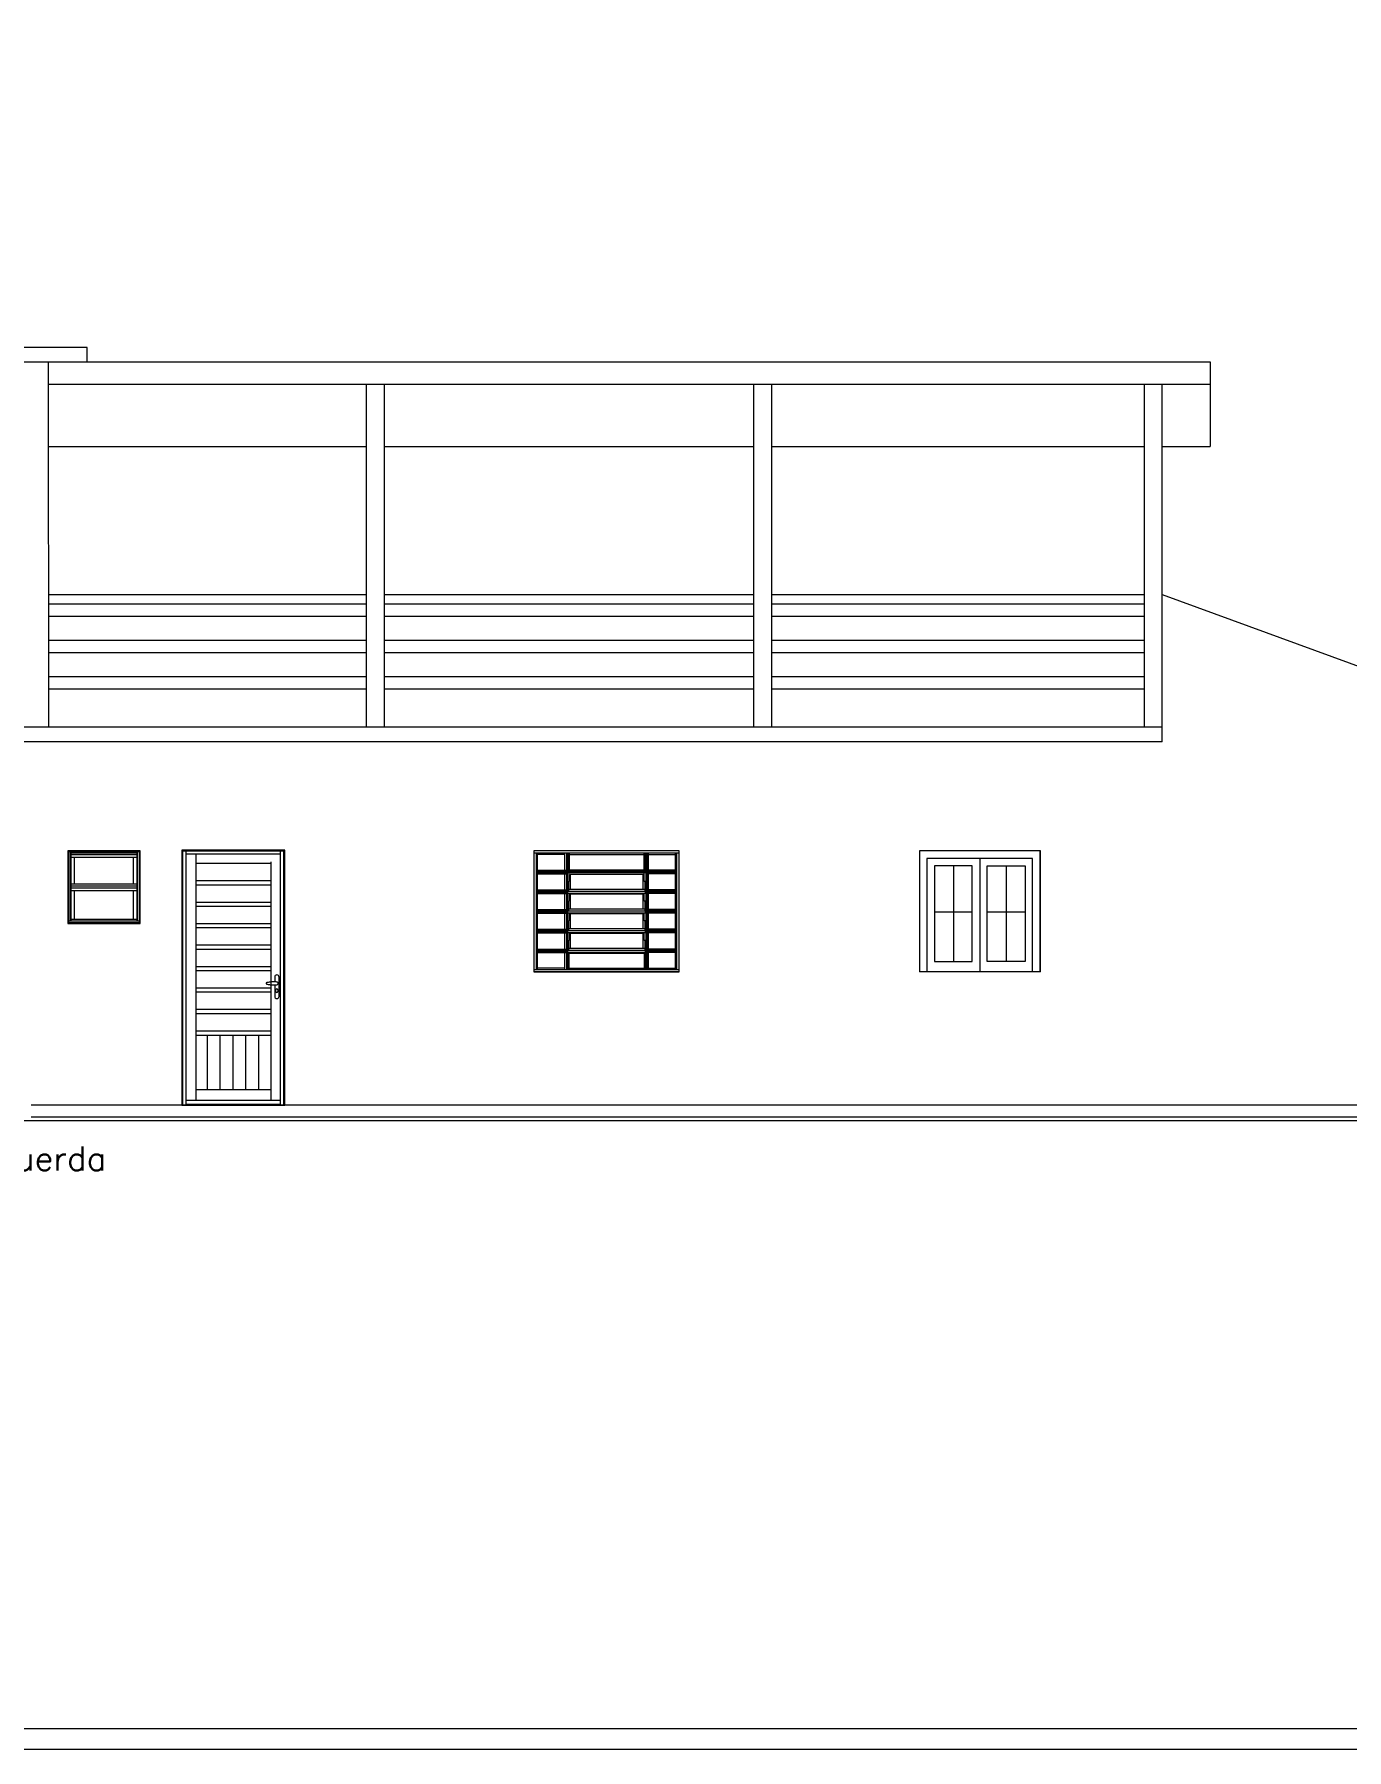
# Model space of a CAD drawing. Header units: metres. Extents: x 1628 to 1845, y 824 to 931.
# Drawn here: x 1643.03 to 1653.87, y 825.04 to 839.21 of the extents above; entities that cross this region are included whole.
import ezdxf

# ---------------------------------------------------------------- set-up
doc = ezdxf.new("R2010")
doc.units = ezdxf.units.M
doc.header["$LTSCALE"] = 0.15
doc.layers.get('0').update_dxf_attribs({"lineweight": 0, "plot": 0})
for name, color, linetype, lineweight in [('Alvenaria', 170, 'Continuous', 0), ('Alvenaria ext', 5, 'Continuous', 5), ('Caixilho', 120, 'Continuous', 0), ('Texto', 7, 'Continuous', 0)]:
    doc.layers.add(name, color=color, linetype=linetype, lineweight=lineweight)
doc.styles.add('lunardi 02', font='romans.shx', dxfattribs={"height": 0.2})

# ---------------------------------------------------------------- blocks, each defined once
blk = doc.blocks.new('JB100120')
for p, q in [((285, 748), (285, 665)), ((915, 748), (915, 665)), ((285, 585), (285, 502)), ((915, 585), (915, 502)), ((285, 422), (285, 339)), ((915, 422), (915, 339)), ((285, 259), (285, 176)), ((915, 259), (915, 176))]:
    blk.add_line(p, q)
for points in [[(0, 0), (1200, 0), (1200, 1000), (0, 1000)], [(278, 651), (922, 651), (922, 665), (278, 665)], [(278, 488), (922, 488), (922, 502), (278, 502)], [(278, 325), (922, 325), (922, 339), (278, 339)], [(278, 162), (922, 162), (922, 176), (278, 176)]]:
    blk.add_lwpolyline(points, close=True)
for points in [[(1200, 980), (0, 980)], [(20, 20), (20, 980)], [(30, 841), (30, 980)], [(255, 970), (30, 970)], [(255, 841), (255, 980)], [(269, 980), (269, 20)], [(275, 980), (275, 20)], [(281, 980), (281, 834), (919, 834), (919, 980)], [(291, 980), (291, 844), (909, 844), (909, 980)], [(291, 970), (909, 970)], [(925, 980), (925, 20)], [(931, 980), (931, 20)], [(945, 841), (945, 980)], [(945, 970), (1170, 970)], [(1170, 841), (1170, 980)], [(1180, 20), (1180, 980)], [(20, 841), (269, 841)], [(20, 831), (269, 831)], [(20, 821), (269, 821)], [(20, 811), (269, 811)], [(30, 678), (30, 811)], [(255, 678), (255, 811)], [(925, 828), (275, 828)], [(925, 818), (275, 818)], [(275, 748), (290, 748), (290, 818)], [(278, 748), (278, 665)], [(902, 682), (902, 805), (298, 805), (298, 682)], [(925, 748), (910, 748), (910, 818)], [(922, 748), (922, 665)], [(1180, 841), (931, 841)], [(1180, 831), (931, 831)], [(1180, 821), (931, 821)], [(1180, 811), (931, 811)], [(945, 678), (945, 811)], [(1170, 678), (1170, 811)], [(20, 678), (269, 678)], [(20, 668), (269, 668)], [(20, 658), (269, 658)], [(20, 648), (269, 648)], [(30, 515), (30, 648)], [(255, 515), (255, 648)], [(278, 663), (275, 663)], [(275, 585), (290, 585), (290, 651)], [(278, 585), (278, 502)], [(915, 682), (285, 682)], [(902, 519), (902, 642), (298, 642), (298, 519)], [(925, 585), (910, 585), (910, 651)], [(922, 663), (925, 663)], [(922, 585), (922, 502)], [(1180, 678), (931, 678)], [(1180, 668), (931, 668)], [(1180, 658), (931, 658)], [(1180, 648), (931, 648)], [(945, 515), (945, 648)], [(1170, 515), (1170, 648)], [(20, 515), (269, 515)], [(20, 505), (269, 505)], [(20, 495), (269, 495)], [(20, 485), (269, 485)], [(30, 352), (30, 485)], [(255, 352), (255, 485)], [(278, 500), (275, 500)], [(275, 422), (290, 422), (290, 488)], [(915, 519), (285, 519)], [(902, 356), (902, 479), (298, 479), (298, 356)], [(925, 422), (910, 422), (910, 488)], [(922, 500), (925, 500)], [(1180, 515), (931, 515)], [(1180, 505), (931, 505)], [(1180, 495), (931, 495)], [(1180, 485), (931, 485)], [(945, 352), (945, 485)], [(1170, 352), (1170, 485)], [(20, 352), (269, 352)], [(20, 342), (269, 342)], [(20, 332), (269, 332)], [(20, 322), (269, 322)], [(30, 189), (30, 322)], [(255, 189), (255, 322)], [(278, 337), (275, 337)], [(275, 259), (290, 259), (290, 325)], [(278, 422), (278, 339)], [(915, 356), (285, 356)], [(902, 193), (902, 316), (298, 316), (298, 193)], [(925, 259), (910, 259), (910, 325)], [(922, 422), (922, 339)], [(922, 337), (925, 337)], [(1180, 352), (931, 352)], [(1180, 342), (931, 342)], [(1180, 332), (931, 332)], [(1180, 322), (931, 322)], [(945, 189), (945, 322)], [(1170, 189), (1170, 322)], [(20, 189), (269, 189)], [(20, 179), (269, 179)], [(20, 169), (269, 169)], [(20, 159), (269, 159)], [(30, 20), (30, 159)], [(255, 20), (255, 159)], [(278, 172), (275, 172)], [(278, 259), (278, 176)], [(281, 20), (281, 162)], [(915, 193), (285, 193)], [(291, 20), (291, 156), (909, 156), (909, 20)], [(919, 162), (919, 20)], [(922, 259), (922, 176)], [(925, 172), (922, 172)], [(1180, 189), (931, 189)], [(1180, 179), (931, 179)], [(1180, 169), (931, 169)], [(1180, 159), (931, 159)], [(945, 20), (945, 159)], [(1170, 20), (1170, 159)], [(0, 20), (1200, 20)], [(255, 30), (30, 30)], [(291, 30), (909, 30)], [(945, 30), (1170, 30)]]:
    blk.add_lwpolyline(points)

msp = doc.modelspace()

# ---------------------------------------------------------------- linework, layer by layer
at = {"layer": 'Alvenaria'}
msp.add_line((1652.74, 836.317), (1643.143, 836.317), dxfattribs=at)
at = {"layer": 'Alvenaria', "ltscale": 10}
msp.add_line((1655.783, 830.266), (1643.002, 830.266), dxfattribs=at)
at = {"layer": 'Alvenaria'}
msp.add_lwpolyline([(1640.674, 836.503), (1643.464, 836.503), (1643.464, 836.623), (1640.674, 836.623)], close=True, dxfattribs=at)
msp.add_lwpolyline([(1643.143, 836.503), (1643.145, 833.485)], dxfattribs=at)
at = {"layer": 'Alvenaria ext'}
for p, q in [((1643.143, 836.504), (1652.74, 836.503)), ((1652.74, 836.503), (1652.74, 835.803)), ((1652.345, 833.365), (1652.345, 836.317)), ((1643.143, 835.803), (1645.77, 835.803)), ((1645.92, 835.803), (1648.969, 835.803)), ((1649.119, 835.803), (1652.195, 835.803)), ((1652.345, 835.803), (1652.74, 835.803)), ((1643.143, 834.581), (1645.77, 834.581)), ((1645.92, 834.581), (1648.969, 834.581)), ((1649.119, 834.581), (1652.195, 834.581)), ((1652.338, 834.581), (1652.345, 834.581)), ((1652.345, 834.581), (1656.082, 833.216)), ((1645.77, 834.501), (1643.143, 834.501)), ((1648.969, 834.501), (1645.92, 834.501)), ((1652.195, 834.501), (1649.119, 834.501)), ((1645.77, 834.401), (1643.143, 834.401)), ((1648.969, 834.401), (1645.92, 834.401)), ((1652.195, 834.401), (1649.119, 834.401)), ((1645.77, 834.201), (1643.143, 834.201)), ((1648.969, 834.201), (1645.92, 834.201)), ((1652.195, 834.201), (1649.119, 834.201)), ((1645.77, 834.101), (1643.143, 834.101)), ((1648.969, 834.101), (1645.92, 834.101)), ((1652.195, 834.101), (1649.119, 834.101)), ((1645.77, 833.901), (1643.143, 833.901)), ((1648.969, 833.901), (1645.92, 833.901)), ((1652.195, 833.901), (1649.119, 833.901)), ((1645.77, 833.801), (1643.143, 833.801)), ((1648.969, 833.801), (1645.92, 833.801)), ((1652.195, 833.801), (1649.119, 833.801)), ((1652.345, 833.485), (1640.995, 833.485)), ((1652.345, 833.365), (1640.995, 833.365)), ((1648.355, 832.465), (1647.155, 832.465)), ((1648.355, 831.465), (1647.155, 831.465)), ((1655.78, 830.365), (1643.002, 830.365)), ((1659.874, 830.235), (1639.845, 830.235))]:
    msp.add_line(p, q, dxfattribs=at)
for points in [[(1645.77, 836.317), (1645.77, 833.485)], [(1645.92, 833.485), (1645.92, 836.317)], [(1648.969, 836.317), (1648.969, 833.485)], [(1649.119, 833.485), (1649.119, 836.317)], [(1652.195, 836.317), (1652.195, 833.485)], [(1647.155, 832.465), (1647.155, 831.465)], [(1648.355, 831.465), (1648.355, 832.465)]]:
    msp.add_lwpolyline(points, dxfattribs=at)
at = {"layer": 'Caixilho'}
for p, q in [((1643.903, 832.465), (1643.303, 832.465)), ((1643.303, 832.465), (1643.303, 831.865)), ((1643.31, 832.465), (1643.31, 831.865)), ((1643.896, 832.458), (1643.31, 832.458)), ((1643.327, 831.885), (1643.327, 832.458)), ((1643.88, 831.885), (1643.88, 832.458)), ((1643.896, 831.865), (1643.896, 832.465)), ((1643.903, 831.865), (1643.903, 832.465)), ((1644.245, 832.47), (1644.245, 830.365)), ((1645.096, 832.47), (1644.245, 832.47)), ((1644.245, 832.464), (1645.095, 832.464)), ((1645.096, 832.463), (1644.245, 832.463)), ((1644.252, 832.463), (1644.252, 830.365)), ((1644.281, 830.365), (1644.281, 832.463)), ((1645.06, 830.365), (1645.06, 832.463)), ((1645.088, 830.365), (1645.088, 832.463)), ((1645.095, 832.464), (1645.095, 830.365)), ((1645.096, 830.365), (1645.096, 832.47)), ((1651.339, 832.465), (1650.339, 832.465)), ((1651.336, 831.465), (1651.336, 832.465)), ((1643.877, 832.445), (1643.33, 832.445)), ((1643.33, 832.445), (1643.33, 831.885)), ((1643.877, 832.433), (1643.33, 832.433)), ((1643.877, 832.41), (1643.33, 832.41)), ((1643.359, 832.191), (1643.359, 832.41)), ((1643.848, 832.191), (1643.848, 832.41)), ((1643.877, 831.885), (1643.877, 832.445)), ((1645.06, 832.437), (1644.281, 832.437)), ((1644.361, 832.437), (1644.361, 830.404)), ((1644.98, 832.359), (1644.361, 832.359)), ((1644.98, 832.374), (1644.98, 831.318)), ((1651.273, 832.402), (1650.401, 832.402)), ((1650.401, 832.402), (1650.401, 831.465)), ((1650.775, 832.34), (1650.463, 832.34)), ((1650.463, 832.34), (1650.463, 831.552)), ((1650.619, 832.34), (1650.619, 831.552)), ((1650.775, 831.552), (1650.775, 832.34)), ((1650.837, 832.402), (1650.837, 831.465)), ((1650.899, 831.552), (1650.899, 832.34)), ((1650.899, 832.34), (1651.211, 832.34)), ((1651.055, 832.34), (1651.055, 831.552)), ((1651.211, 832.34), (1651.211, 831.552)), ((1651.273, 831.465), (1651.273, 832.402)), ((1643.877, 832.191), (1643.33, 832.191)), ((1643.877, 832.173), (1643.33, 832.173)), ((1644.98, 832.182), (1644.361, 832.182)), ((1644.98, 832.216), (1644.362, 832.216)), ((1643.877, 832.158), (1643.33, 832.158)), ((1643.877, 832.135), (1643.33, 832.135)), ((1643.359, 831.899), (1643.359, 832.135)), ((1643.848, 831.899), (1643.848, 832.135)), ((1644.98, 832.039), (1644.362, 832.039)), ((1643.896, 831.885), (1643.31, 831.885)), ((1643.877, 831.899), (1643.33, 831.899)), ((1644.98, 832.005), (1644.361, 832.005)), ((1650.463, 831.962), (1650.775, 831.962)), ((1650.899, 831.962), (1651.211, 831.962)), ((1643.303, 831.865), (1643.903, 831.865)), ((1643.31, 831.872), (1643.896, 831.872)), ((1644.98, 831.828), (1644.361, 831.828)), ((1644.98, 831.862), (1644.362, 831.862)), ((1644.98, 831.651), (1644.361, 831.651)), ((1644.98, 831.685), (1644.362, 831.685)), ((1644.98, 831.474), (1644.361, 831.474)), ((1644.98, 831.508), (1644.362, 831.508)), ((1651.339, 831.465), (1650.339, 831.465)), ((1650.463, 831.552), (1650.775, 831.552)), ((1651.211, 831.552), (1650.899, 831.552)), ((1644.98, 831.331), (1644.362, 831.331)), ((1644.98, 831.359), (1644.98, 830.404)), ((1645.013, 831.422), (1645.013, 831.382)), ((1645.013, 831.358), (1645.013, 831.263)), ((1645.023, 831.303), (1645.023, 831.317)), ((1645.039, 831.317), (1645.039, 831.303)), ((1645.049, 831.263), (1645.049, 831.422)), ((1644.98, 831.297), (1644.361, 831.297)), ((1644.98, 831.12), (1644.361, 831.12)), ((1644.98, 831.154), (1644.362, 831.154)), ((1644.98, 830.941), (1644.361, 830.941)), ((1644.98, 830.977), (1644.362, 830.977)), ((1644.457, 830.491), (1644.457, 830.941)), ((1644.564, 830.491), (1644.564, 830.941)), ((1644.67, 830.491), (1644.67, 830.941)), ((1644.67, 830.491), (1644.67, 830.941)), ((1644.776, 830.491), (1644.776, 830.941)), ((1644.883, 830.491), (1644.883, 830.941)), ((1644.98, 830.491), (1644.361, 830.491)), ((1644.245, 830.365), (1645.096, 830.365)), ((1645.06, 830.404), (1644.281, 830.404)), ((1644.281, 830.372), (1645.06, 830.372))]:
    msp.add_line(p, q, dxfattribs=at)
for points in [[(1643.303, 832.465), (1643.303, 831.865)], [(1643.903, 831.865), (1643.903, 832.465)], [(1650.339, 832.465), (1650.339, 831.465)], [(1651.339, 831.465), (1651.339, 832.465)]]:
    msp.add_lwpolyline(points, dxfattribs=at)
for centre, radius, start, end in [((1645.031, 831.422), 0.0181, 0, 180), ((1645.031, 831.317), 0.00753, 0, 180), ((1645.031, 831.263), 0.0181, 180, 0), ((1645.031, 831.303), 0.00753, 180, 0)]:
    msp.add_arc(centre, radius, start, end, dxfattribs=at)
for points, knots in [([(1644.947, 831.376), (1644.946, 831.376), (1644.945, 831.375), (1644.944, 831.374), (1644.944, 831.373), (1644.943, 831.372), (1644.943, 831.371), (1644.943, 831.369), (1644.943, 831.367), (1644.945, 831.366), (1644.946, 831.364), (1644.947, 831.364), (1644.948, 831.363)], [1.384048, 1.384048, 1.384048, 1.384048, 3.321715, 3.321715, 3.321715, 5.907156, 5.907156, 5.907156, 9.370352, 9.370352, 9.370352, 12.561029, 12.561029, 12.561029, 12.561029]), ([(1644.978, 831.381), (1644.974, 831.381), (1644.971, 831.38), (1644.967, 831.38), (1644.962, 831.379), (1644.958, 831.378), (1644.953, 831.378), (1644.951, 831.377), (1644.95, 831.377), (1644.948, 831.377)], [56.163168, 56.163168, 56.163168, 56.163168, 66.747765, 66.747765, 66.747765, 81.5662, 81.5662, 81.5662, 86.404873, 86.404873, 86.404873, 86.404873]), ([(1644.948, 831.363), (1644.952, 831.363), (1644.955, 831.362), (1644.959, 831.362), (1644.962, 831.361), (1644.966, 831.36), (1644.969, 831.36), (1644.974, 831.359), (1644.979, 831.359), (1644.984, 831.358), (1644.992, 831.358), (1644.999, 831.358), (1645.006, 831.358), (1645.013, 831.358), (1645.02, 831.358), (1645.027, 831.358), (1645.029, 831.359), (1645.03, 831.359), (1645.032, 831.359)], [0, 0, 0, 0, 10.809381, 10.809381, 10.809381, 21.855679, 21.855679, 21.855679, 37.320496, 37.320496, 37.320496, 58.971241, 58.971241, 58.971241, 81.183946, 81.183946, 81.183946, 86.475046, 86.475046, 86.475046, 86.475046]), ([(1645.032, 831.381), (1645.027, 831.382), (1645.021, 831.382), (1645.016, 831.382), (1645.011, 831.382), (1645.006, 831.382), (1645.001, 831.382), (1644.997, 831.382), (1644.994, 831.382), (1644.99, 831.382), (1644.989, 831.382), (1644.987, 831.382), (1644.985, 831.382), (1644.982, 831.381), (1644.98, 831.381), (1644.978, 831.381)], [0, 0, 0, 0, 17.280975, 17.280975, 17.280975, 32.401827, 32.401827, 32.401827, 43.202437, 43.202437, 43.202437, 48.602741, 48.602741, 48.602741, 56.163168, 56.163168, 56.163168, 56.163168]), ([(1645.041, 831.366), (1645.042, 831.368), (1645.042, 831.37), (1645.042, 831.372), (1645.042, 831.374), (1645.041, 831.376), (1645.039, 831.378), (1645.038, 831.379), (1645.037, 831.38), (1645.035, 831.38), (1645.034, 831.381), (1645.033, 831.381), (1645.032, 831.381)], [10.108043, 10.108043, 10.108043, 10.108043, 15.428561, 15.428561, 15.428561, 20.168049, 20.168049, 20.168049, 24.201853, 24.201853, 24.201853, 27.083142, 27.083142, 27.083142, 27.083142]), ([(1645.032, 831.359), (1645.034, 831.359), (1645.036, 831.36), (1645.037, 831.361), (1645.039, 831.362), (1645.041, 831.364), (1645.041, 831.366)], [0, 0, 0, 0, 4.77131, 4.77131, 4.77131, 10.108043, 10.108043, 10.108043, 10.108043])]:
    msp.add_open_spline(points, degree=3, knots=knots, dxfattribs=at)
msp.add_open_spline([(1644.948, 831.377), (1644.948, 831.377), (1644.947, 831.376), (1644.947, 831.376)], degree=3, dxfattribs=at)
at = {"layer": 'Texto', "ltscale": 10}
for points in [[(1628.945, 850.463), (1664.895, 850.463), (1664.895, 825.042), (1628.945, 825.042)], [(1629.116, 850.292), (1664.723, 850.292), (1664.723, 825.213), (1629.116, 825.213)]]:
    msp.add_lwpolyline(points, close=True, dxfattribs=at)

# ---------------------------------------------------------------- block references
at = {"layer": 'Caixilho', "xscale": 0.0009999999999763531, "yscale": 0.0009999999999763531, "zscale": 0.0009999999999763531}
msp.add_blockref('JB100120', (1647.155, 831.465), dxfattribs=at)

# ---------------------------------------------------------------- texts
at = {"layer": 'Texto', "insert": (1640.091, 830.024), "char_height": 0.2, "width": 4.11039, "attachment_point": 1, "rotation": 359.9957, "style": 'lunardi 02'}
msp.add_mtext('Fachada Lateral Esquerda', dxfattribs=at)

doc.saveas('drawing.dxf')
